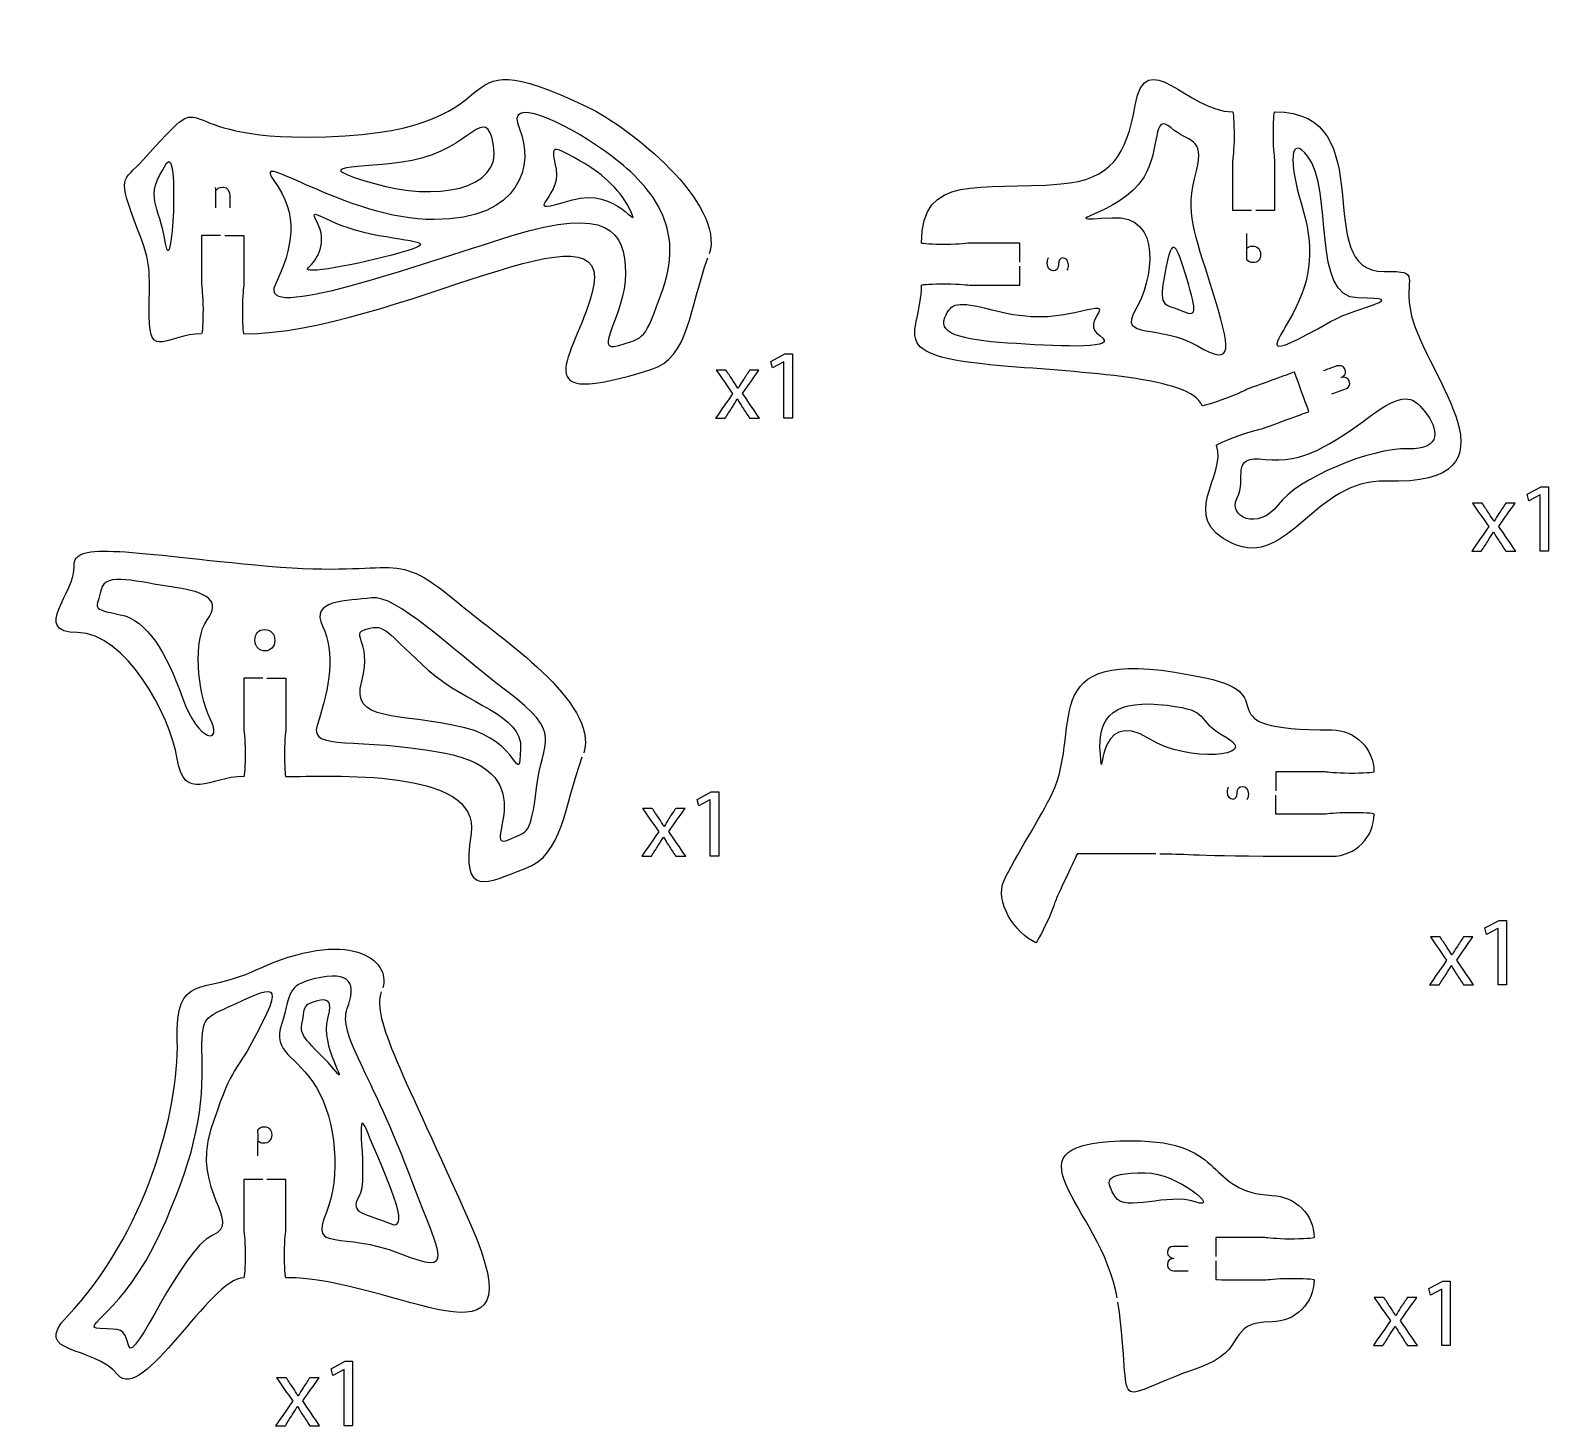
# Model space of a CAD drawing. Extents: x 0 to 1000, y 0 to 600.
# Drawn here: x 541.9 to 650, y 195.3 to 294.7 of the extents above; entities that cross this region are included whole.
import ezdxf

# ---------------------------------------------------------------- set-up
doc = ezdxf.new("R2010")
doc.units = 0
doc.header["$MEASUREMENT"] = 0
doc.layers.add('DEFAULT', color=7, linetype='CONTINUOUS')

msp = doc.modelspace()

# ---------------------------------------------------------------- linework, layer by layer
at = {"layer": 'DEFAULT', "color": 250}
for points in [[(595.56, 271.07), (595.55, 271.07), (594.75, 270.64), (594.63, 271.11), (595.63, 271.65), (596.16, 271.65), (596.16, 267.06), (595.56, 267.06)], [(649.39, 261.6), (649.38, 261.6), (648.58, 261.17), (648.46, 261.64), (649.47, 262.18), (649.99, 262.18), (649.99, 257.59), (649.39, 257.59)], [(590.31, 239.88), (590.29, 239.88), (589.49, 239.45), (589.38, 239.92), (590.38, 240.46), (590.91, 240.46), (590.91, 235.87), (590.31, 235.87)], [(646.4, 230.72), (646.38, 230.72), (645.58, 230.29), (645.46, 230.77), (646.47, 231.3), (646.99, 231.3), (646.99, 226.71), (646.4, 226.71)], [(642.4, 205.05), (642.38, 205.05), (641.58, 204.61), (641.46, 205.09), (642.47, 205.62), (642.99, 205.62), (642.99, 201.04), (642.4, 201.04)], [(564.25, 199.33), (564.24, 199.33), (563.44, 198.9), (563.32, 199.38), (564.32, 199.91), (564.85, 199.91), (564.85, 195.32), (564.25, 195.32)]]:
    msp.add_lwpolyline(points, close=True, dxfattribs=at)
at = {"layer": 'DEFAULT', "color": 1}
for points, knots in [([(555.45, 280.07), (555, 280.07), (554.55, 280.07), (554.1, 280.07), (554.1, 278.91), (554.1, 277.74), (554.1, 276.57), (554.1, 276.4), (554.2, 275.79), (554.2, 274.82), (554.2, 273.86), (554.16, 273.07), (554.1, 273.07), (551.64, 273.07), (550.37, 271.14), (550.37, 274.33), (550.37, 277.85), (550.56, 277.89), (549.57, 280.46), (548.04, 284.43), (548.48, 283.84), (549.95, 285.46), (555.14, 291.19), (551.23, 287.08), (561.47, 287.08), (578.09, 287.08), (570.12, 294.68), (581.6, 289.2), (584.58, 287.78), (591.38, 282.38), (590.24, 278.76)], [0, 0, 0, 0, 3.83, 3.83, 3.83, 13.75, 13.75, 13.75, 14.75, 14.75, 14.75, 15.75, 15.75, 15.75, 16.75, 16.75, 16.75, 17.75, 17.75, 17.75, 18.75, 18.75, 18.75, 19.75, 19.75, 19.75, 20.75, 20.75, 20.75, 21.75, 21.75, 21.75, 21.75]), ([(612.35, 278.18), (612.35, 278.63), (612.35, 279.08), (612.35, 279.53), (611.18, 279.53), (610.02, 279.53), (608.85, 279.53), (608.68, 279.53), (608.07, 279.43), (607.1, 279.43), (606.13, 279.43), (605.35, 279.47), (605.35, 279.53), (605.35, 284.58), (609.45, 283.24), (615.26, 283.74), (618.89, 284.05), (619.93, 285.79), (620.56, 289.34), (621.34, 293.74), (624.28, 288.88), (627.5, 288.88), (627.55, 288.88), (627.6, 288.1), (627.6, 287.13), (627.6, 286.16), (627.5, 285.56), (627.5, 285.38), (627.5, 284.21), (627.5, 283.05), (627.5, 281.88), (627.95, 281.88), (628.4, 281.88), (628.85, 281.88)], [0, 0, 0, 0, 3.82, 3.82, 3.82, 13.74, 13.74, 13.74, 14.74, 14.74, 14.74, 15.74, 15.74, 15.74, 16.74, 16.74, 16.74, 17.74, 17.74, 17.74, 18.74, 18.74, 18.74, 19.74, 19.74, 19.74, 20.74, 20.74, 20.74, 30.66, 30.66, 30.66, 34.49, 34.49, 34.49, 34.49]), ([(629.15, 281.88), (629.6, 281.88), (630.05, 281.88), (630.5, 281.88), (630.5, 283.05), (630.5, 284.21), (630.5, 285.38), (630.5, 285.56), (630.4, 286.16), (630.4, 287.13), (630.4, 288.1), (630.44, 288.88), (630.5, 288.88), (638.29, 288.88), (632.89, 277.48), (638.29, 277.51), (641.13, 277.52), (639.56, 277.23), (640.24, 274.36), (641.26, 270.07), (648.6, 262.26), (638.39, 262.58), (633.32, 262.74), (631.46, 256.32), (627.48, 258.14), (623.5, 259.96), (627.14, 262.95), (626.35, 265.14), (626.33, 265.19), (627.05, 265.5), (627.96, 265.83), (628.87, 266.16), (629.48, 266.27), (629.64, 266.33), (630.46, 266.63), (632.93, 267.53), (632.93, 267.53), (632.58, 268.47), (632.24, 269.41), (631.9, 270.35), (631.9, 270.35), (629.43, 269.45), (628.61, 269.15), (628.45, 269.09), (627.91, 268.79), (627, 268.46), (626.09, 268.13), (625.34, 267.9), (625.32, 267.95), (624.57, 270.02), (616.96, 270.28), (610.97, 270.8), (602.44, 271.53), (605.35, 272.95), (605.35, 276.53), (605.35, 276.59), (606.13, 276.63), (607.1, 276.63), (608.07, 276.63), (608.68, 276.53), (608.85, 276.53), (610.02, 276.53), (611.18, 276.53), (612.35, 276.53), (612.35, 276.98), (612.35, 277.43), (612.35, 277.88)], [0, 0, 0, 0, 3.83, 3.83, 3.83, 13.75, 13.75, 13.75, 14.75, 14.75, 14.75, 15.75, 15.75, 15.75, 16.75, 16.75, 16.75, 17.75, 17.75, 17.75, 18.75, 18.75, 18.75, 19.75, 19.75, 19.75, 20.75, 20.75, 20.75, 21.75, 21.75, 21.75, 22.75, 22.75, 22.75, 23.75, 23.75, 23.75, 32.253423, 32.253423, 32.253423, 33.253423, 33.253423, 33.253423, 34.253423, 34.253423, 34.253423, 35.253423, 35.253423, 35.253423, 36.253423, 36.253423, 36.253423, 37.253423, 37.253423, 37.253423, 38.253423, 38.253423, 38.253423, 39.253423, 39.253423, 39.253423, 49.173423, 49.173423, 49.173423, 53.003423, 53.003423, 53.003423, 53.003423]), ([(555.75, 280.07), (556.2, 280.07), (556.65, 280.07), (557.1, 280.07), (557.1, 278.91), (557.1, 277.74), (557.1, 276.57), (557.1, 276.4), (557, 275.79), (557, 274.82), (557, 273.86), (557.04, 273.07), (557.1, 273.07), (567.73, 273.07), (583.98, 283.31), (581.89, 275.93), (580.58, 271.33), (576.83, 267.63), (586.09, 270.52), (588.83, 271.38), (588.82, 274.92), (590.14, 278.48)], [0, 0, 0, 0, 3.83, 3.83, 3.83, 13.75, 13.75, 13.75, 14.75, 14.75, 14.75, 15.75, 15.75, 15.75, 16.75, 16.75, 16.75, 17.75, 17.75, 17.75, 18.75, 18.75, 18.75, 18.75]), ([(558.45, 248.54), (558, 248.54), (557.55, 248.54), (557.1, 248.54), (557.1, 247.38), (557.1, 246.21), (557.1, 245.05), (557.1, 244.87), (557.2, 244.26), (557.2, 243.29), (557.2, 242.33), (557.16, 241.54), (557.1, 241.54), (554.64, 241.54), (552.87, 239.65), (552.37, 242.8), (551.87, 245.95), (548.63, 251.8), (545.27, 251.8), (541.91, 251.8), (545.15, 254.67), (545.02, 256.53), (544.9, 258.4), (549.13, 257.41), (558.84, 256.53), (568.55, 255.66), (567.43, 258.07), (572.66, 253.67), (575.19, 251.54), (582.43, 246.82), (581.3, 243.23)], [0, 0, 0, 0, 3.83, 3.83, 3.83, 13.75, 13.75, 13.75, 14.75, 14.75, 14.75, 15.75, 15.75, 15.75, 16.75, 16.75, 16.75, 17.75, 17.75, 17.75, 18.75, 18.75, 18.75, 19.75, 19.75, 19.75, 20.75, 20.75, 20.75, 21.75, 21.75, 21.75, 21.75]), ([(622.02, 236.05), (620.16, 236.05), (618.3, 236.05), (616.44, 236.05), (616.44, 236.05), (615.33, 233.67), (614.96, 232.88), (614.88, 232.72), (614.72, 232.13), (614.31, 231.25), (613.9, 230.37), (613.53, 229.69), (613.48, 229.71), (611.98, 230.41), (610.52, 232.65), (611.23, 234.15), (611.96, 235.73), (613.92, 238.76), (614.66, 240.34), (616.99, 245.34), (612.94, 251.26), (625.57, 248.57), (631.49, 247.32), (624.9, 244.86), (634.56, 244.87), (636.22, 244.87), (637.56, 243.53), (637.56, 241.88), (637.56, 241.82), (636.78, 241.77), (635.81, 241.77), (634.85, 241.77), (634.24, 241.87), (634.06, 241.87), (632.9, 241.87), (631.73, 241.87), (630.57, 241.87), (630.57, 241.42), (630.57, 240.97), (630.57, 240.52)], [0, 0, 0, 0, 15.82, 15.82, 15.82, 16.82, 16.82, 16.82, 17.82, 17.82, 17.82, 18.82, 18.82, 18.82, 19.82, 19.82, 19.82, 20.82, 20.82, 20.82, 21.82, 21.82, 21.82, 22.82, 22.82, 22.82, 23.82, 23.82, 23.82, 24.82, 24.82, 24.82, 25.82, 25.82, 25.82, 35.74, 35.74, 35.74, 39.57, 39.57, 39.57, 39.57]), ([(558.75, 248.54), (559.2, 248.54), (559.65, 248.54), (560.1, 248.54), (560.1, 247.38), (560.1, 246.21), (560.1, 245.05), (560.1, 244.87), (560, 244.26), (560, 243.29), (560, 242.33), (560.04, 241.54), (560.1, 241.54), (563.04, 241.54), (574.03, 242.22), (573.28, 237.48), (572.54, 232.75), (574.41, 234), (577.14, 234.99), (579.85, 235.98), (579.89, 239.38), (581.2, 242.95)], [0, 0, 0, 0, 3.83, 3.83, 3.83, 13.75, 13.75, 13.75, 14.75, 14.75, 14.75, 15.75, 15.75, 15.75, 16.75, 16.75, 16.75, 17.75, 17.75, 17.75, 18.75, 18.75, 18.75, 18.75]), ([(622.32, 236.05), (624.12, 236.05), (624.05, 235.92), (630.87, 235.87), (631.79, 235.86), (633.64, 235.87), (634.57, 235.87), (636.22, 235.87), (637.57, 237.22), (637.57, 238.87), (637.57, 238.93), (636.78, 238.97), (635.82, 238.97), (634.85, 238.97), (634.24, 238.87), (634.06, 238.87), (633.19, 238.87), (630.57, 238.87), (630.57, 238.87), (630.57, 239.32), (630.57, 239.77), (630.57, 240.22)], [0, 0, 0, 0, 1, 1, 1, 2, 2, 2, 3, 3, 3, 4, 4, 4, 5, 5, 5, 6, 6, 6, 9.82, 9.82, 9.82, 9.82]), ([(558.45, 212.86), (558, 212.86), (557.55, 212.86), (557.1, 212.86), (557.1, 211.7), (557.1, 210.53), (557.1, 209.36), (557.1, 209.19), (557.2, 208.58), (557.2, 207.61), (557.2, 206.64), (557.16, 205.86), (557.1, 205.86), (554.75, 205.86), (549.88, 196.82), (548.14, 198.95), (546.4, 201.08), (541.92, 200.35), (544.52, 203.09), (550.1, 208.95), (552.5, 217.74), (552.37, 222.72), (552.25, 227.7), (554.11, 225.96), (557.93, 227.75), (564.64, 230.88), (567.63, 228.46), (566.99, 226.49)], [0, 0, 0, 0, 3.83, 3.83, 3.83, 13.75, 13.75, 13.75, 14.75, 14.75, 14.75, 15.75, 15.75, 15.75, 16.75, 16.75, 16.75, 17.75, 17.75, 17.75, 18.75, 18.75, 18.75, 19.75, 19.75, 19.75, 20.75, 20.75, 20.75, 20.75]), ([(566.89, 226.21), (566.21, 224.19), (568.4, 220.63), (573.26, 209.6), (578.24, 198.31), (567.9, 205.86), (560.1, 205.86), (560.05, 205.86), (560, 206.64), (560, 207.61), (560, 208.58), (560.1, 209.19), (560.1, 209.36), (560.1, 210.53), (560.1, 211.7), (560.1, 212.86), (559.65, 212.86), (559.2, 212.86), (558.75, 212.86)], [0, 0, 0, 0, 1, 1, 1, 2, 2, 2, 3, 3, 3, 4, 4, 4, 13.92, 13.92, 13.92, 17.74, 17.74, 17.74, 17.74]), ([(619.28, 204.42), (618.19, 210.98), (610.3, 215.61), (620.36, 215.61), (627.25, 215.61), (625.5, 211.92), (630.31, 211.72), (631.96, 211.64), (633.31, 210.37), (633.3, 208.71), (633.31, 208.66), (632.52, 208.61), (631.56, 208.61), (630.59, 208.61), (629.98, 208.71), (629.8, 208.71), (628.93, 208.71), (626.3, 208.72), (626.3, 208.72), (626.3, 208.27), (626.3, 207.82), (626.3, 207.37)], [0, 0, 0, 0, 1, 1, 1, 2, 2, 2, 3.01, 3.01, 3.01, 4.01, 4.01, 4.01, 5.01, 5.01, 5.01, 6.01, 6.01, 6.01, 9.83, 9.83, 9.83, 9.83]), ([(626.3, 207.07), (626.3, 206.62), (626.3, 206.17), (626.3, 205.72), (626.3, 205.72), (628.93, 205.71), (629.8, 205.71), (629.98, 205.71), (630.59, 205.81), (631.55, 205.81), (632.52, 205.81), (633.3, 205.77), (633.3, 205.71), (633.3, 204.05), (631.96, 202.72), (630.3, 202.72), (626.92, 202.72), (628.7, 200.69), (625.1, 199.45), (618.33, 197.12), (620.53, 195.9), (619.33, 204.12)], [0, 0, 0, 0, 3.83, 3.83, 3.83, 4.83, 4.83, 4.83, 5.83, 5.83, 5.83, 6.83, 6.83, 6.83, 7.83, 7.83, 7.83, 8.83, 8.83, 8.83, 9.83, 9.83, 9.83, 9.83])]:
    msp.add_open_spline(points, degree=3, knots=knots, dxfattribs=at)
at = {"layer": 'DEFAULT', "color": 5}
for points, knots in [([(586.93, 276.22), (585.61, 272.56), (585.68, 272.82), (583.78, 272.23), (581.87, 271.65), (584.27, 274.39), (584.27, 277.38), (584.27, 280.37), (583.03, 282.2), (576.14, 280.04), (569.25, 277.88), (558.05, 273.89), (559.33, 276.54), (560.62, 279.2), (561.04, 281.56), (559.25, 283.99), (557.46, 286.42), (564.43, 281.19), (570.66, 281.2), (576.89, 281.2), (577.8, 285.18), (576.72, 287.67), (575.64, 290.16), (579.87, 288.17), (582.78, 286.1), (585.68, 284.02), (588.67, 281.03), (586.93, 276.22)], [1, 1, 1, 1, 2, 2, 2, 3, 3, 3, 4, 4, 4, 5, 5, 5, 6, 6, 6, 7, 7, 7, 8, 8, 8, 9, 9, 9, 10, 10, 10, 10]), ([(624.92, 284.68), (624.08, 281.47), (624.74, 280.49), (626.04, 276.2), (627.35, 271.91), (627.66, 270.67), (624.99, 272.22), (622.31, 273.78), (619.32, 272.67), (620.57, 274.75), (621.81, 276.83), (622.6, 281.55), (618.89, 281.34), (614.3, 281.06), (619.45, 281.38), (621.19, 284.24), (622.4, 286.23), (621.74, 288.91), (623.12, 287.73), (624.32, 286.69), (625.56, 287.1), (624.92, 284.68)], [0, 0, 0, 0, 1, 1, 1, 2, 2, 2, 3, 3, 3, 4, 4, 4, 5, 5, 5, 6, 6, 6, 7, 7, 7, 7]), ([(631.78, 274.5), (633.17, 277.08), (633.31, 279.32), (632.39, 282.31), (631.48, 285.3), (631.58, 287.36), (632.86, 285.7), (634.7, 283.31), (633.08, 275.62), (636.41, 275.62), (640.38, 275.62), (636.51, 275.08), (634.47, 273.94), (629.19, 270.98), (630.53, 272.18), (631.78, 274.5)], [0, 0, 0, 0, 1, 1, 1, 2, 2, 2, 3, 3, 3, 4, 4, 4, 5, 5, 5, 5]), ([(637.29, 267.2), (634.56, 265.2), (632.48, 263.8), (629.82, 264.13), (627.17, 264.46), (628.58, 262.72), (627.83, 261.39), (627.08, 260.06), (629.32, 258.99), (630.73, 260.89), (632.15, 262.8), (637.38, 264.96), (639.95, 264.88), (642.52, 264.8), (642.11, 266.37), (641.19, 267.53), (640.28, 268.7), (639.58, 268.88), (637.29, 267.2)], [0, 0, 0, 0, 1, 1, 1, 2, 2, 2, 3, 3, 3, 4, 4, 4, 5, 5, 5, 6, 6, 6, 6]), ([(548.31, 253.07), (546.1, 253.5), (546.66, 253.52), (546.94, 254.84), (547.24, 256.18), (549.59, 255.36), (552.08, 255.03), (554.57, 254.69), (555.48, 254.03), (554.49, 252.7), (553.49, 251.37), (553.78, 247.51), (554.71, 245.66), (555.65, 243.82), (553.9, 243.9), (552.74, 247.14), (551.58, 250.38), (550.22, 252.69), (548.31, 253.07)], [0, 0, 0, 0, 1, 1, 1, 2, 2, 2, 3, 3, 3, 4, 4, 4, 5, 5, 5, 6, 6, 6, 6]), ([(562.33, 245.19), (563.24, 247.98), (563.62, 250.36), (562.71, 252.26), (561.79, 254.15), (564.45, 254.03), (566.19, 254.27), (567.93, 254.52), (571.67, 250.79), (575.82, 247.63), (579.97, 244.48), (578.35, 244.23), (577.94, 240.74), (577.52, 237.26), (577.28, 237.69), (576.17, 237.14), (573.45, 235.8), (579.06, 241.76), (571.33, 243.23), (565.18, 244.41), (561.73, 243.33), (562.33, 245.19)], [0, 0, 0, 0, 1, 1, 1, 2, 2, 2, 3, 3, 3, 4, 4, 4, 5, 5, 5, 6, 6, 6, 7, 7, 7, 7]), ([(622.84, 246.62), (619.2, 247.07), (617.83, 245.96), (618.08, 243.13), (618.33, 240.31), (617.61, 246.72), (621.6, 244.21), (624.3, 242.51), (629.46, 242.96), (627.1, 244.29), (624.52, 245.75), (626.17, 246.2), (622.84, 246.62)], [0, 0, 0, 0, 1, 1, 1, 2, 2, 2, 3, 3, 3, 4, 4, 4, 4]), ([(551.15, 209.02), (548.51, 203.32), (545.3, 202.29), (546.85, 202.23), (548.41, 202.17), (548.53, 202.36), (548.91, 200.99), (549.28, 199.62), (552.62, 207.9), (554.86, 208.86), (557.1, 209.83), (553.35, 212.01), (554.74, 216.36), (556.13, 220.72), (556.56, 220.59), (557.51, 222.3), (560.47, 227.59), (559.02, 226.47), (556.02, 225.14), (554.11, 224.29), (554.07, 224.39), (554.14, 220.91), (554.2, 217.42), (553.46, 214.03), (551.15, 209.02)], [0, 0, 0, 0, 1, 1, 1, 2, 2, 2, 3, 3, 3, 4, 4, 4, 5, 5, 5, 6, 6, 6, 7, 7, 7, 8, 8, 8, 8]), ([(569.14, 212.57), (571.09, 207.34), (572.31, 205.97), (568.2, 207.59), (564.09, 209.21), (561.8, 207.63), (562.96, 210.45), (564.03, 213.07), (563.68, 217.05), (562.27, 219.41), (560.85, 221.78), (559.12, 221.78), (559.8, 223.96), (560.49, 226.14), (560.13, 226.64), (562.1, 227.13), (564.82, 227.82), (565.1, 226.72), (564.47, 225.02), (563.79, 223.15), (566.08, 220.76), (569.14, 212.57)], [0, 0, 0, 0, 1, 1, 1, 2, 2, 2, 3, 3, 3, 4, 4, 4, 5, 5, 5, 6, 6, 6, 7, 7, 7, 7])]:
    msp.add_open_spline(points, degree=3, knots=knots, dxfattribs=at)
at = {"layer": 'DEFAULT', "color": 3}
for points, knots in [([(566.4, 283.77), (561.36, 285.23), (565.22, 284.72), (569.08, 285.42), (573.32, 286.18), (574.3, 289.66), (574.89, 286.47), (575.47, 283.27), (570.69, 282.52), (566.4, 283.77)], [0, 0, 0, 0, 1, 1, 1, 2, 2, 2, 3, 3, 3, 3]), ([(551.61, 285.21), (549.93, 282.66), (551.08, 282.4), (551.53, 279.51), (551.99, 276.62), (552.53, 286.6), (551.61, 285.21)], [0, 0, 0, 0, 1, 1, 1, 2, 2, 2, 2]), ([(579.33, 284.8), (579.02, 286.46), (578.76, 286.72), (581.45, 285.14), (582.59, 284.47), (584.07, 283.19), (584.69, 281.72), (585.31, 280.25), (583.66, 283.53), (580.5, 282.61), (576.47, 281.43), (579.74, 282.66), (579.33, 284.8)], [0, 0, 0, 0, 1, 1, 1, 2, 2, 2, 3, 3, 3, 4, 4, 4, 4]), ([(562.32, 281.01), (563.08, 279.59), (562.36, 278.37), (561.7, 277.79), (561.03, 277.21), (565.27, 278), (568.21, 278.83), (571.16, 279.66), (569.26, 279.57), (566.15, 280.19), (562.88, 280.84), (561.56, 282.44), (562.32, 281.01)], [0, 0, 0, 0, 1, 1, 1, 2, 2, 2, 3, 3, 3, 4, 4, 4, 4]), ([(624.12, 277.39), (624.85, 274.86), (625.11, 274.16), (623.93, 274.69), (622.75, 275.21), (622.19, 274.84), (622.62, 277.08), (623.06, 279.32), (623.24, 280.38), (624.12, 277.39)], [0, 0, 0, 0, 1, 1, 1, 2, 2, 2, 3, 3, 3, 3]), ([(610.36, 274.78), (607.85, 275.42), (607.48, 275.3), (607.01, 274.22), (606.47, 272.94), (608.68, 272.58), (612.1, 272.37), (615.52, 272.16), (619.54, 271.97), (618.05, 272.94), (616.55, 273.92), (619.38, 275.31), (617.08, 274.78), (614.78, 274.24), (613.28, 274.03), (610.36, 274.78)], [0, 0, 0, 0, 1, 1, 1, 2, 2, 2, 3, 3, 3, 4, 4, 4, 5, 5, 5, 5]), ([(566.11, 252.12), (564.37, 251.74), (566.34, 251.33), (565.5, 248.34), (564.67, 245.35), (568.05, 246.15), (572.83, 245.02), (576.77, 244.08), (576.65, 240.62), (576.81, 243.54), (576.95, 245.98), (573, 246.66), (570.26, 249.1), (567.52, 251.53), (567.27, 252.38), (566.11, 252.12)], [0, 0, 0, 0, 1, 1, 1, 2, 2, 2, 3, 3, 3, 4, 4, 4, 5, 5, 5, 5]), ([(562.27, 225.58), (561.14, 225.26), (561.48, 224.91), (561.24, 223.91), (560.99, 222.92), (562.11, 222.4), (563.66, 220.53), (564.59, 219.41), (562.51, 222.42), (563.06, 224.31), (563.51, 225.84), (562.8, 225.73), (562.27, 225.58)], [0, 0, 0, 0, 1, 1, 1, 2, 2, 2, 3, 3, 3, 4, 4, 4, 4]), ([(565.9, 216.24), (567.1, 213.32), (569.2, 208.96), (567.52, 209.71), (565.84, 210.46), (564.55, 210.38), (565.3, 211.61), (566.04, 212.85), (564.87, 218.75), (565.9, 216.24)], [0, 0, 0, 0, 1, 1, 1, 2, 2, 2, 3, 3, 3, 3]), ([(621.28, 213.33), (618.13, 213.33), (618.5, 212.67), (619.16, 211.59), (619.83, 210.51), (622.95, 211.92), (624.84, 211.26), (626.74, 210.59), (623.58, 213.33), (621.28, 213.33)], [0, 0, 0, 0, 1, 1, 1, 2, 2, 2, 3, 3, 3, 3])]:
    msp.add_open_spline(points, degree=3, knots=knots, dxfattribs=at)
at = {"layer": 'DEFAULT', "color": 250}
for points, knots in [([(555.11, 282.04), (555.11, 282.39), (555.11, 282.74), (555.11, 283.1), (555.11, 283.25), (555.11, 283.37), (555.1, 283.49)], [0, 0, 0, 0, 3, 3, 3, 4, 4, 4, 4]), ([(555.11, 283.25), (555.18, 283.39), (555.35, 283.52), (555.59, 283.52), (555.79, 283.52), (556.1, 283.4), (556.1, 282.91), (556.1, 282.62), (556.1, 282.33), (556.1, 282.04)], [0, 0, 0, 0, 1, 1, 1, 2, 2, 2, 4.457, 4.457, 4.457, 4.457]), ([(628.51, 279.14), (628.58, 279.25), (628.75, 279.32), (628.92, 279.32), (629.21, 279.32), (629.49, 279.12), (629.49, 278.71), (629.49, 278.37), (629.26, 278.14), (628.95, 278.14), (628.75, 278.14), (628.6, 278.22), (628.51, 278.36), (628.51, 278.49), (628.51, 280.21), (628.51, 280.21)], [0, 0, 0, 0, 1, 1, 1, 2, 2, 2, 3, 3, 3, 4, 4, 4, 5, 5, 5, 5]), ([(615.72, 277.61), (615.77, 277.69), (615.81, 277.82), (615.81, 277.97), (615.81, 278.28), (615.62, 278.47), (615.39, 278.47), (615.21, 278.47), (615.1, 278.26), (615.1, 278.04), (615.1, 277.7), (614.95, 277.56), (614.73, 277.56), (614.48, 277.56), (614.3, 277.76), (614.3, 278.1), (614.3, 278.26), (614.34, 278.41), (614.4, 278.51)], [0, 0, 0, 0, 1, 1, 1, 2, 2, 2, 3, 3, 3, 4, 4, 4, 5, 5, 5, 6, 6, 6, 6]), ([(591.43, 270.48), (591.6, 270.24), (591.76, 269.99), (591.92, 269.75), (592.05, 269.56), (592.15, 269.38), (592.27, 269.19), (592.27, 269.19), (592.28, 269.19), (592.29, 269.19), (592.4, 269.39), (592.52, 269.57), (592.63, 269.75), (592.79, 269.99), (592.95, 270.24), (593.11, 270.48), (593.33, 270.48), (593.55, 270.48), (593.78, 270.48), (593.39, 269.93), (593, 269.38), (592.61, 268.83), (593.01, 268.24), (593.41, 267.65), (593.81, 267.06), (593.58, 267.06), (593.34, 267.06), (593.11, 267.06), (592.94, 267.32), (592.77, 267.58), (592.61, 267.83), (592.47, 268.03), (592.36, 268.22), (592.24, 268.43), (592.23, 268.43), (592.23, 268.43), (592.23, 268.43), (592.11, 268.22), (591.99, 268.04), (591.87, 267.83), (591.7, 267.58), (591.54, 267.32), (591.37, 267.06), (591.14, 267.06), (590.92, 267.06), (590.69, 267.06), (591.09, 267.65), (591.5, 268.23), (591.9, 268.81), (591.51, 269.36), (591.13, 269.92), (590.74, 270.48), (590.97, 270.48), (591.2, 270.48), (591.43, 270.48)], [0, 0, 0, 0, 2.49671, 2.49671, 2.49671, 3.49671, 3.49671, 3.49671, 3.55671, 3.55671, 3.55671, 4.55671, 4.55671, 4.55671, 7.025985, 7.025985, 7.025985, 8.926985, 8.926985, 8.926985, 14.654844, 14.654844, 14.654844, 20.70272, 20.70272, 20.70272, 22.70372, 22.70372, 22.70372, 25.306249, 25.306249, 25.306249, 26.306249, 26.306249, 26.306249, 26.346249, 26.346249, 26.346249, 27.346249, 27.346249, 27.346249, 29.938461, 29.938461, 29.938461, 31.878461, 31.878461, 31.878461, 37.899016, 37.899016, 37.899016, 43.664038, 43.664038, 43.664038, 45.624038, 45.624038, 45.624038, 45.624038]), ([(634.56, 268.79), (634.91, 268.91), (635.26, 269.04), (635.61, 269.17), (635.76, 269.22), (635.91, 269.43), (635.8, 269.72), (635.73, 269.91), (635.45, 270.02), (635.23, 269.96), (635.45, 270.04), (635.62, 270.22), (635.5, 270.53), (635.44, 270.72), (635.24, 270.9), (634.76, 270.73), (634.5, 270.63), (634.23, 270.53), (633.96, 270.43)], [0, 0, 0, 0, 3.156168, 3.156168, 3.156168, 4.156168, 4.156168, 4.156168, 5.156168, 5.156168, 5.156168, 6.156168, 6.156168, 6.156168, 7.156168, 7.156168, 7.156168, 9.579383, 9.579383, 9.579383, 9.579383]), ([(645.27, 261.01), (645.43, 260.76), (645.59, 260.52), (645.75, 260.28), (645.88, 260.08), (645.99, 259.91), (646.1, 259.72), (646.11, 259.72), (646.11, 259.72), (646.12, 259.72), (646.23, 259.92), (646.35, 260.1), (646.46, 260.28), (646.62, 260.52), (646.78, 260.77), (646.94, 261.01), (647.16, 261.01), (647.39, 261.01), (647.61, 261.01), (647.22, 260.46), (646.83, 259.91), (646.45, 259.36), (646.85, 258.77), (647.25, 258.18), (647.65, 257.59), (647.41, 257.59), (647.17, 257.59), (646.94, 257.59), (646.77, 257.85), (646.61, 258.11), (646.44, 258.36), (646.3, 258.56), (646.19, 258.75), (646.07, 258.96), (646.07, 258.96), (646.06, 258.96), (646.06, 258.96), (645.94, 258.75), (645.82, 258.57), (645.7, 258.36), (645.53, 258.11), (645.37, 257.85), (645.2, 257.59), (644.98, 257.59), (644.75, 257.59), (644.52, 257.59), (644.92, 258.17), (645.33, 258.76), (645.73, 259.34), (645.35, 259.89), (644.96, 260.45), (644.58, 261.01), (644.81, 261.01), (645.04, 261.01), (645.27, 261.01)], [1.961, 1.961, 1.961, 1.961, 4.45799, 4.45799, 4.45799, 5.45799, 5.45799, 5.45799, 5.51799, 5.51799, 5.51799, 6.51799, 6.51799, 6.51799, 8.986715, 8.986715, 8.986715, 10.887715, 10.887715, 10.887715, 16.616391, 16.616391, 16.616391, 22.664267, 22.664267, 22.664267, 24.665267, 24.665267, 24.665267, 27.267796, 27.267796, 27.267796, 28.267796, 28.267796, 28.267796, 28.307796, 28.307796, 28.307796, 29.307796, 29.307796, 29.307796, 31.900008, 31.900008, 31.900008, 33.841008, 33.841008, 33.841008, 39.862955, 39.862955, 39.862955, 45.628546, 45.628546, 45.628546, 47.589546, 47.589546, 47.589546, 47.589546]), ([(557.89, 251.26), (557.89, 250.73), (558.26, 250.49), (558.61, 250.49), (559.01, 250.49), (559.31, 250.78), (559.31, 251.24), (559.31, 251.72), (558.99, 252.01), (558.59, 252.01), (558.17, 252.01), (557.89, 251.71), (557.89, 251.26)], [0, 0, 0, 0, 1, 1, 1, 2, 2, 2, 3, 3, 3, 4, 4, 4, 4]), ([(627.19, 240.79), (627.14, 240.71), (627.1, 240.58), (627.1, 240.44), (627.1, 240.12), (627.29, 239.94), (627.53, 239.94), (627.7, 239.94), (627.82, 240.14), (627.82, 240.36), (627.82, 240.7), (627.96, 240.84), (628.18, 240.84), (628.44, 240.84), (628.62, 240.65), (628.62, 240.3), (628.62, 240.14), (628.58, 240), (628.52, 239.89)], [0, 0, 0, 0, 1, 1, 1, 2, 2, 2, 3, 3, 3, 4, 4, 4, 5, 5, 5, 6, 6, 6, 6]), ([(586.18, 239.28), (586.34, 239.04), (586.5, 238.79), (586.67, 238.55), (586.79, 238.36), (586.9, 238.18), (587.01, 237.99), (587.02, 237.99), (587.03, 237.99), (587.03, 237.99), (587.15, 238.2), (587.26, 238.37), (587.37, 238.56), (587.53, 238.8), (587.69, 239.04), (587.85, 239.28), (588.08, 239.28), (588.3, 239.28), (588.52, 239.28), (588.13, 238.73), (587.75, 238.18), (587.36, 237.63), (587.76, 237.04), (588.16, 236.46), (588.56, 235.87), (588.32, 235.87), (588.09, 235.87), (587.85, 235.87), (587.68, 236.12), (587.52, 236.38), (587.35, 236.64), (587.22, 236.83), (587.1, 237.03), (586.98, 237.23), (586.98, 237.23), (586.97, 237.23), (586.97, 237.23), (586.86, 237.03), (586.74, 236.84), (586.61, 236.64), (586.45, 236.38), (586.28, 236.12), (586.12, 235.87), (585.89, 235.87), (585.66, 235.87), (585.43, 235.87), (585.84, 236.45), (586.24, 237.03), (586.64, 237.61), (586.26, 238.17), (585.87, 238.73), (585.49, 239.28), (585.72, 239.28), (585.95, 239.28), (586.18, 239.28)], [0, 0, 0, 0, 2.496157, 2.496157, 2.496157, 3.496157, 3.496157, 3.496157, 3.557157, 3.557157, 3.557157, 4.557157, 4.557157, 4.557157, 7.026432, 7.026432, 7.026432, 8.927432, 8.927432, 8.927432, 14.655291, 14.655291, 14.655291, 20.702604, 20.702604, 20.702604, 22.702604, 22.702604, 22.702604, 25.30568, 25.30568, 25.30568, 26.30568, 26.30568, 26.30568, 26.34568, 26.34568, 26.34568, 27.34568, 27.34568, 27.34568, 29.937892, 29.937892, 29.937892, 31.877892, 31.877892, 31.877892, 37.898447, 37.898447, 37.898447, 43.664038, 43.664038, 43.664038, 45.625038, 45.625038, 45.625038, 45.625038]), ([(642.27, 230.13), (642.43, 229.89), (642.59, 229.64), (642.75, 229.4), (642.88, 229.21), (642.99, 229.03), (643.1, 228.84), (643.11, 228.84), (643.11, 228.84), (643.12, 228.84), (643.23, 229.04), (643.35, 229.22), (643.46, 229.4), (643.62, 229.65), (643.78, 229.89), (643.94, 230.13), (644.16, 230.13), (644.39, 230.13), (644.61, 230.13), (644.22, 229.58), (643.83, 229.03), (643.45, 228.48), (643.85, 227.89), (644.25, 227.3), (644.65, 226.71), (644.41, 226.71), (644.18, 226.71), (643.94, 226.71), (643.77, 226.97), (643.61, 227.23), (643.44, 227.48), (643.3, 227.68), (643.19, 227.87), (643.07, 228.08), (643.07, 228.08), (643.06, 228.08), (643.06, 228.08), (642.95, 227.87), (642.83, 227.69), (642.7, 227.48), (642.53, 227.23), (642.37, 226.97), (642.2, 226.71), (641.98, 226.71), (641.75, 226.71), (641.52, 226.71), (641.92, 227.3), (642.33, 227.88), (642.73, 228.46), (642.35, 229.01), (641.96, 229.57), (641.58, 230.13), (641.81, 230.13), (642.04, 230.13), (642.27, 230.13)], [0, 0, 0, 0, 2.49671, 2.49671, 2.49671, 3.49671, 3.49671, 3.49671, 3.55671, 3.55671, 3.55671, 4.55671, 4.55671, 4.55671, 7.025985, 7.025985, 7.025985, 8.926985, 8.926985, 8.926985, 14.654844, 14.654844, 14.654844, 20.70272, 20.70272, 20.70272, 22.70372, 22.70372, 22.70372, 25.306249, 25.306249, 25.306249, 26.306249, 26.306249, 26.306249, 26.346249, 26.346249, 26.346249, 27.346249, 27.346249, 27.346249, 29.938461, 29.938461, 29.938461, 31.878461, 31.878461, 31.878461, 37.899016, 37.899016, 37.899016, 43.664038, 43.664038, 43.664038, 45.624038, 45.624038, 45.624038, 45.624038]), ([(558.11, 214.53), (558.11, 214.53), (558.12, 216.25), (558.11, 216.39), (558.21, 216.53), (558.35, 216.61), (558.56, 216.61), (558.86, 216.61), (559.09, 216.38), (559.09, 216.03), (559.09, 215.63), (558.82, 215.43), (558.52, 215.43), (558.35, 215.43), (558.19, 215.49), (558.11, 215.6)], [0, 0, 0, 0, 1, 1, 1, 2, 2, 2, 3, 3, 3, 4, 4, 4, 5, 5, 5, 5]), ([(624.34, 208.09), (623.97, 208.09), (623.6, 208.09), (623.23, 208.09), (623.06, 208.09), (622.85, 207.95), (622.85, 207.64), (622.85, 207.44), (623.08, 207.24), (623.31, 207.22), (623.07, 207.22), (622.85, 207.11), (622.85, 206.77), (622.85, 206.58), (622.98, 206.34), (623.48, 206.34), (623.77, 206.34), (624.05, 206.34), (624.34, 206.34)], [0, 0, 0, 0, 3.156, 3.156, 3.156, 4.156, 4.156, 4.156, 5.156, 5.156, 5.156, 6.156, 6.156, 6.156, 7.156, 7.156, 7.156, 9.578, 9.578, 9.578, 9.578]), ([(638.27, 204.45), (638.43, 204.21), (638.59, 203.96), (638.75, 203.72), (638.88, 203.53), (638.99, 203.35), (639.1, 203.16), (639.11, 203.16), (639.11, 203.16), (639.12, 203.16), (639.23, 203.37), (639.35, 203.54), (639.46, 203.73), (639.62, 203.97), (639.78, 204.21), (639.94, 204.45), (640.16, 204.45), (640.39, 204.45), (640.61, 204.45), (640.22, 203.9), (639.83, 203.35), (639.45, 202.8), (639.85, 202.21), (640.25, 201.62), (640.65, 201.04), (640.41, 201.04), (640.18, 201.04), (639.94, 201.04), (639.77, 201.29), (639.61, 201.55), (639.44, 201.81), (639.3, 202), (639.19, 202.19), (639.07, 202.4), (639.07, 202.4), (639.06, 202.4), (639.06, 202.4), (638.94, 202.19), (638.82, 202.01), (638.7, 201.81), (638.53, 201.55), (638.37, 201.29), (638.2, 201.04), (637.98, 201.04), (637.75, 201.04), (637.52, 201.04), (637.92, 201.62), (638.33, 202.2), (638.73, 202.78), (638.35, 203.34), (637.96, 203.9), (637.58, 204.45), (637.81, 204.45), (638.04, 204.45), (638.27, 204.45)], [0, 0, 0, 0, 2.497543, 2.497543, 2.497543, 3.497543, 3.497543, 3.497543, 3.557543, 3.557543, 3.557543, 4.557543, 4.557543, 4.557543, 7.026819, 7.026819, 7.026819, 8.927819, 8.927819, 8.927819, 14.656494, 14.656494, 14.656494, 20.70437, 20.70437, 20.70437, 22.70537, 22.70537, 22.70537, 25.3079, 25.3079, 25.3079, 26.3079, 26.3079, 26.3079, 26.3479, 26.3479, 26.3479, 27.3479, 27.3479, 27.3479, 29.940112, 29.940112, 29.940112, 31.880112, 31.880112, 31.880112, 37.900666, 37.900666, 37.900666, 43.666511, 43.666511, 43.666511, 45.626511, 45.626511, 45.626511, 45.626511]), ([(560.12, 198.74), (560.28, 198.5), (560.45, 198.25), (560.61, 198.01), (560.74, 197.82), (560.84, 197.64), (560.96, 197.45), (560.96, 197.45), (560.97, 197.45), (560.98, 197.45), (561.09, 197.65), (561.2, 197.83), (561.32, 198.01), (561.48, 198.26), (561.64, 198.5), (561.8, 198.74), (562.02, 198.74), (562.24, 198.74), (562.47, 198.74), (562.08, 198.19), (561.69, 197.64), (561.3, 197.09), (561.7, 196.5), (562.1, 195.91), (562.5, 195.32), (562.27, 195.32), (562.03, 195.32), (561.8, 195.32), (561.63, 195.58), (561.46, 195.84), (561.29, 196.09), (561.16, 196.29), (561.05, 196.48), (560.93, 196.69), (560.92, 196.69), (560.92, 196.69), (560.91, 196.69), (560.8, 196.48), (560.68, 196.3), (560.55, 196.09), (560.39, 195.84), (560.22, 195.58), (560.06, 195.32), (559.83, 195.32), (559.6, 195.32), (559.37, 195.32), (559.78, 195.91), (560.18, 196.49), (560.59, 197.07), (560.2, 197.62), (559.82, 198.18), (559.43, 198.74), (559.66, 198.74), (559.89, 198.74), (560.12, 198.74)], [0, 0, 0, 0, 2.49671, 2.49671, 2.49671, 3.49671, 3.49671, 3.49671, 3.55671, 3.55671, 3.55671, 4.55671, 4.55671, 4.55671, 7.025985, 7.025985, 7.025985, 8.926985, 8.926985, 8.926985, 14.655661, 14.655661, 14.655661, 20.70271, 20.70271, 20.70271, 22.70371, 22.70371, 22.70371, 25.305402, 25.305402, 25.305402, 26.305402, 26.305402, 26.305402, 26.345402, 26.345402, 26.345402, 27.345402, 27.345402, 27.345402, 29.936772, 29.936772, 29.936772, 31.876772, 31.876772, 31.876772, 37.897327, 37.897327, 37.897327, 43.662349, 43.662349, 43.662349, 45.622349, 45.622349, 45.622349, 45.622349])]:
    msp.add_open_spline(points, degree=3, knots=knots, dxfattribs=at)

doc.saveas('drawing.dxf')
